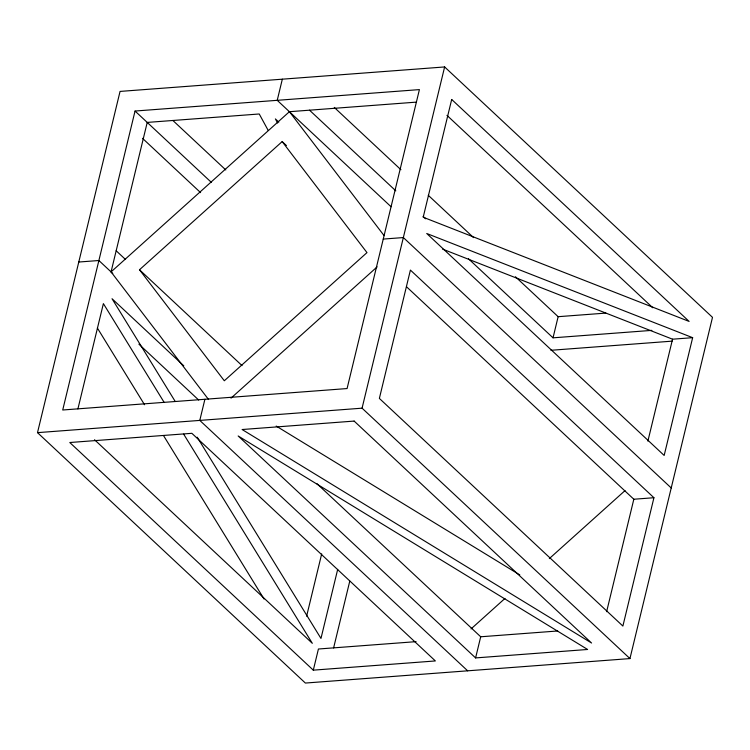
<?xml version="1.0" encoding="UTF-8"?>
<svg xmlns="http://www.w3.org/2000/svg" width="750" height="750" viewBox="0 0 750 750"><rect width="100%" height="100%" fill="white"/><g stroke="black" fill="none" stroke-linecap="round" stroke-linejoin="round"><path stroke-width="1.12" d="M37.5 432.647L120.056 91.416L444.628 66.947L712.5 317.353L629.944 658.584L305.372 683.053L37.5 432.647L362.072 408.178L629.944 658.584M135.047 111.037L62.719 409.997L347.081 388.556L419.409 89.606L135.047 111.037L211.275 182.297M77.906 408.919L103.388 303.609L164.053 402.234M208.594 399.553L111.056 271.903L147.225 122.419L259.237 113.981L268.2 130.434M204.9 399.272L199.791 420.413L467.662 670.819M282.338 79.181L277.228 100.322L391.078 206.756M306.619 616.181L321.684 553.903M362.072 408.178L444.628 66.947M313.303 670.153L69.787 442.519L191.859 433.312L435.375 660.947L313.303 670.153L318.422 649.012L416.081 641.653M337.688 569.372L320.972 638.447L197.203 437.203M333.609 647.944L349.772 581.128M475.594 657.919L238.162 435.975L587.606 649.472L475.594 657.919L480.703 636.778L316.725 483.497M651.853 330.375L553.031 337.828L558.141 316.688L515.419 276.75M606.628 611.681L633.825 499.237L406.537 286.781M647.888 441.112L672.544 339.197L692.653 337.678L664.163 455.447L426.731 233.494L692.653 337.678M653.934 497.728L622.884 626.062L379.369 398.419L410.409 270.084L653.934 497.728L633.825 499.237M111.056 271.903L289.406 111.703L416.466 102.122M282.169 141.6L366.984 252.609L224.306 380.766L139.5 269.756L282.169 141.6L286.444 145.594M231 398.156L377.147 266.869M471.038 628.922L504.966 598.444M549.338 558.591L625.022 490.603M78.778 262.031L98.888 260.512L112.772 273.497M383.241 239.081L403.35 237.562L671.222 487.969M558.141 316.688L605.812 313.097M550.922 350.287L672.131 341.147M480.703 636.778L557.719 630.975M442.584 249.103L672.544 339.197M276.197 426.075L519.806 574.913M446.953 115.359L652.791 307.762M334.275 107.419L400.922 169.725M428.269 195.281L473.55 237.609M309.506 110.184L395.812 190.856M423.15 216.422L425.719 218.812M468.441 258.75L553.031 337.828M278.803 122.1L275.381 118.913L277.622 123.028M172.838 120.441L225.787 169.941M142.491 138.319L200.597 192.628M139.5 269.756L242.034 365.606M116.175 250.763L125.569 259.547M183.778 365.794L112.031 298.725L175.144 401.344M138.9 344.156L198.684 400.041M94.538 439.734L312.328 643.322L183.656 434.119M289.406 111.703L384.113 235.659M97.378 328.041L144.553 404.747M163.547 435.628L264.037 599.016M451.688 99.469L423.197 217.238L689.119 321.422L451.688 99.469M354.141 421.078L242.128 429.525L591.572 643.022L354.141 421.078"/></g></svg>
